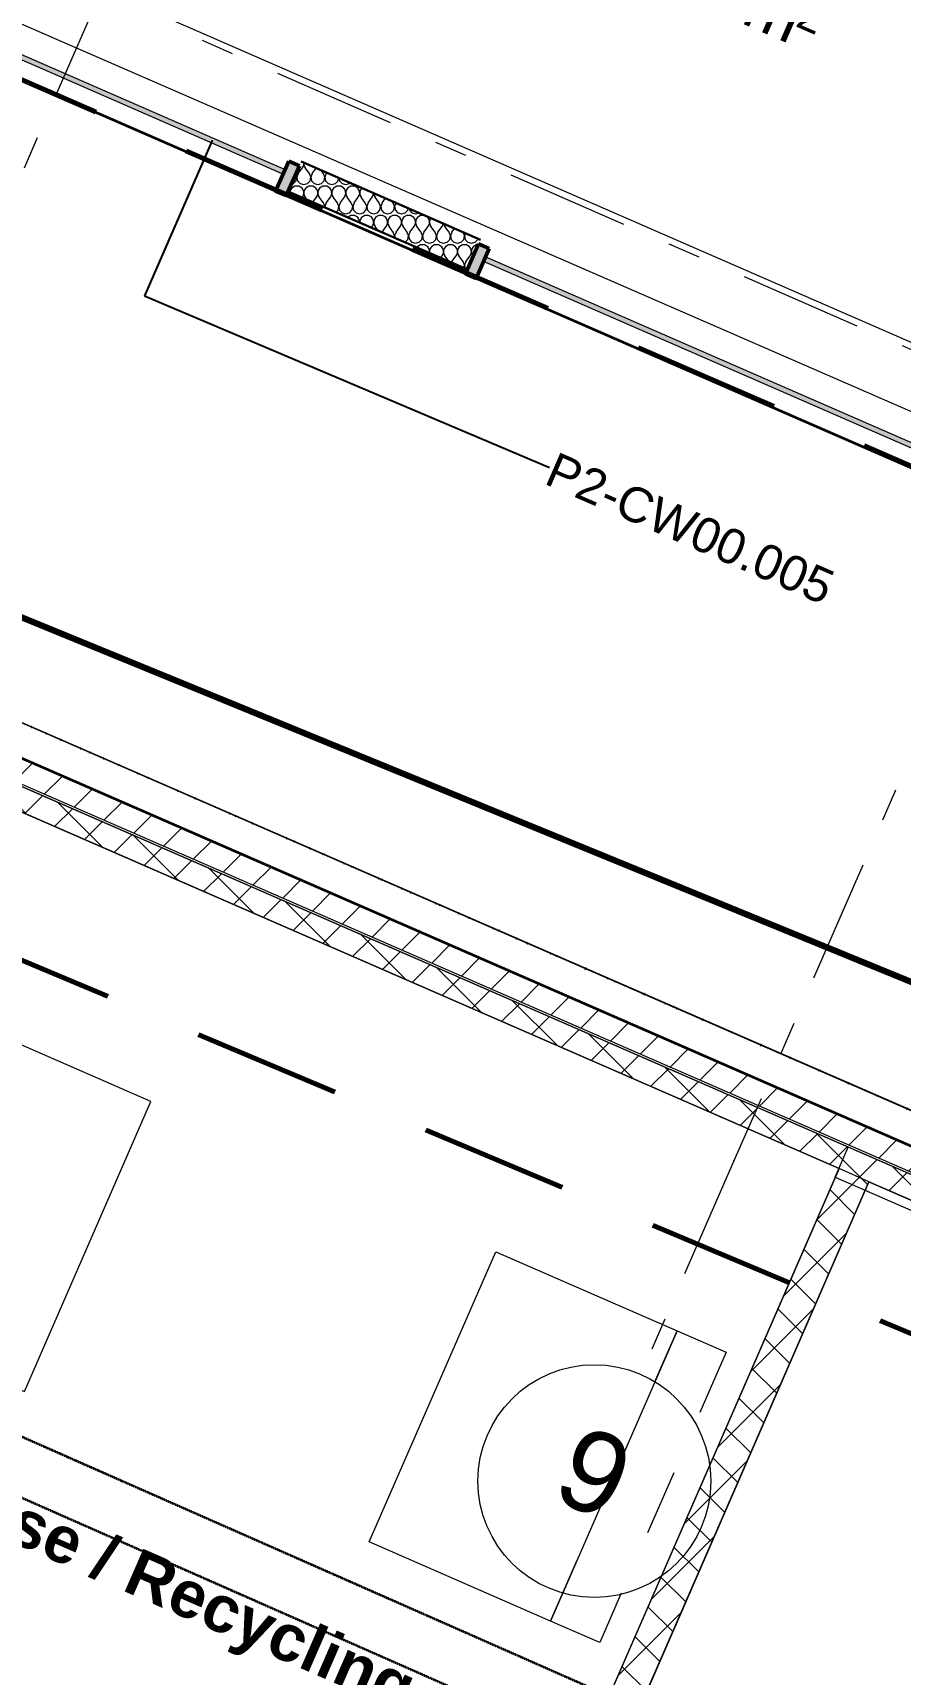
# Model space of a CAD drawing. Header units: millimetres. Extents: x -99530 to 1067232, y -97212 to 137997.
# Drawn here: x 1008684 to 1012410, y -20889 to -13838 of the extents above; entities that cross this region are included whole.
import ezdxf
from ezdxf.enums import TextEntityAlignment as Align

# ---------------------------------------------------------------- set-up
doc = ezdxf.new("R2010")
doc.units = ezdxf.units.MM
doc.header["$MEASUREMENT"] = 0
for name, pattern in [('Dashed', [564.444447, 282.222223, -282.222223]), ('Double Dashed', [1093.611073, 529.166651, -211.666656, 141.111112, -211.666656]), ('HIDDEN2', [0.375, 0.25, -0.125]), ('Long Dashed', [1058.333302, 634.99999, -423.333311])]:
    doc.linetypes.add(name, pattern=pattern)
for name, color, linetype in [('A-05-M_Gross_Int_Siemens', 7, 'Continuous'), ('A-15-MG_Structural_Grid', 7, 'Continuous'), ('A-20-M_Floor_Slab', 7, 'Continuous'), ('A-25-M_Curtain_Wall', 7, 'Continuous'), ('A-25-M_Wall_Ext', 7, 'Continuous'), ('A-25-M_Wall_Int', 7, 'Continuous'), ('New_A-05-M_Gross_Int_Engineering', 7, 'Continuous'), ('New_A-05-M_Gross_Int_Plant', 7, 'Continuous'), ('New_A-20-M_Hard_Landscape', 7, 'Continuous'), ('New_A-35-M_FFE_Fixed', 7, 'Continuous')]:
    doc.layers.add(name, color=color, linetype=linetype)
for name, color, linetype, lineweight, true_color in [('A-05-M_Gross_Int_Siemens_Pen_No__74', 7, 'Continuous', 20, 0x606060), ('A-15-MG_Structural_Grid_Pen_No__163', 7, 'Continuous', 0, 0x750077), ('A-20-M_Hard_Landscape-Phase 1_Pen_No__248', 7, 'Continuous', 158, 0xe8dc01), ('A-25-M_Curtain_Wall_Pen_No__144', 7, 'Continuous', 0, 0xc8c8c8), ('A-25-M_Curtain_Wall_Pen_No__165', 7, 'Continuous', 0, 0x006060), ('A-25-M_Curtain_Wall_Pen_No__27', 7, 'Continuous', 50, 0x2a2a2a), ('A-25-M_Curtain_Wall_Pen_No__43', 7, 'Continuous', 30, 0x444444), ('A-25-M_Curtain_Wall_Pen_No__46', 7, 'Continuous', 35, 0x444444), ('A-25-M_Wall_Ext_Pen_No__107', 7, 'Continuous', 15, 0xa6a6a6), ('A-25-M_Wall_Int_Pen_No__107', 7, 'Continuous', 15, 0xa6a6a6), ('New_A-05-M_Gross_Int_Engineering_Pen_No__74', 7, 'Continuous', 20, 0x606060), ('New_A-05-M_Gross_Int_Plant_Pen_No__74', 7, 'Continuous', 20, 0x606060), ('New_A-20-M_Hard_Landscape_Pen_No__53', 7, 'Continuous', 35, 0x444444), ('New_A-35-M_FFE_Fixed_Pen_No__64', 7, 'Continuous', 20, 0x606060)]:
    doc.layers.add(name, color=color, linetype=linetype, lineweight=lineweight, true_color=true_color)
for name, color, linetype, lineweight in [('A-20-M_Floor_Slab_Pen_No__89', 8, 'Continuous', 20), ('A-20-M_Hard_Landscape-Phase 1_Pen_No__7', 7, 'Continuous', 35), ('A-25-M_Curtain_Wall_Pen_No__1', 7, 'Continuous', 13), ('A-25-M_Curtain_Wall_Pen_No__85', 8, 'Continuous', 20), ('A-25-M_Curtain_Wall_Pen_No__87', 8, 'Continuous', 20), ('A-25-M_Wall_Ext_Pen_No__1', 7, 'Continuous', 13), ('A-25-M_Wall_Ext_Pen_No__87', 8, 'Continuous', 20), ('A-25-M_Wall_Int_Pen_No__1', 7, 'Continuous', 13), ('ArchiCAD Zone Stamps_Pen_No__9', 7, 'Continuous', 13), ('Demolished_G-10-P_Topo_Building_Pen_No__177', 1, 'Continuous', 70), ('Demolished_G-10-P_Topo_Fence_Pen_No__177', 1, 'Continuous', 70), ('New_A-20-M_Hard_Landscape-Phase 2_Pen_No__1', 7, 'Continuous', 13), ('New_A-20-M_Hard_Landscape-Phase 2_Pen_No__155', 5, 'Continuous', 35), ('New_ArchiCAD Zone Stamps_Pen_No__6', 7, 'Continuous', 35), ('New_ArchiCAD Zone Stamps_Pen_No__9', 7, 'Continuous', 13)]:
    doc.layers.add(name, color=color, linetype=linetype, lineweight=lineweight)
doc.styles.add('GENERATED_STYLE_1', font='')
doc.styles.add('GENERATED_STYLE_3', font='')
doc.styles.add('GENERATED_STYLE_4', font='')
doc.styles.get('GENERATED_STYLE_1').set_extended_font_data('Arial', bold=True)
doc.styles.get('GENERATED_STYLE_3').set_extended_font_data('Arial')
doc.styles.get('GENERATED_STYLE_4').set_extended_font_data('Swis721 BT')
doc.linetypes.add('GAS_UNDERGROUND', pattern='A,0,[2,EC-MA-00-GF-DR-A-00361 Phase 2 Hub Ground Floor GA-S2-P191.Shx,S=1.746032,R=0,X=0,Y=0],-320,0', length=320)
doc.dimstyles.new('GENERATED_STYLE__4', dxfattribs={"dimtxt": 0.18, "dimasz": 273.6, "dimexe": 0.18, "dimexo": 0.0625, "dimgap": 0.09, "dimtad": 0, "dimtih": 1, "dimtoh": 1, "dimdec": 4, "dimzin": 0, "dimdsep": 46, "dimcen": 0.09, "dimadec": 0, "dimazin": 0, "dimtfac": 1, "dimtdec": 4, "dimtmove": 0, "dimatfit": 3, "dimldrblk": 'ARROWHEAD_5', "dimfxl": 1, "dimtolj": 1, "dimtzin": 0, "dimarcsym": 0})
pattern_1 = [(45, (976938, 0), (-91.92388, 91.92388), []), (135, (976938, 0), (91.92388, 91.92388), [])]

# ---------------------------------------------------------------- blocks, each defined once
blk = doc.blocks.new('Fuel Store_294_31_3', base_point=(1012386.9, -22139.9))
at = {"layer": 'New_A-05-M_Gross_Int_Engineering_Pen_No__74', "linetype": 'Continuous'}
for p, q in [((1012275.5, -18773.2), (1009857.3, -24318.9)), ((1014933.8, -19932.4), (1012275.5, -18773.2))]:
    blk.add_line(p, q, dxfattribs=at)
at = {"layer": 'New_ArchiCAD Zone Stamps_Pen_No__6'}
for tag, height, style, p in [('ROOM_NAME', 200, 'GENERATED_STYLE_1', (1011928.8, -21558.6)), ('ROOM_NUMBER', 175, 'GENERATED_STYLE_3', (1011775.7, -21904)), ('measuredAreaCode', 175, 'GENERATED_STYLE_3', (1011638.3, -22219.1)), ('DUMMY_649', 175, 'GENERATED_STYLE_3', (1011907.2, -22336.4)), ('DUMMY_650', 175, 'GENERATED_STYLE_3', (1012335.4, -22523.1)), ('DUMMY_651', 116.7, 'GENERATED_STYLE_3', (1012579.8, -22616.3))]:
    blk.add_attdef(tag, text='', height=height, rotation=336.44041, dxfattribs=dict(at, style=style)).set_placement(p, align=Align.TOP_LEFT)
blk = doc.blocks.new('Wall_76_3', base_point=(1015102.1, -19896.6))
at = {"layer": 'A-25-M_Wall_Ext_Pen_No__87', "linetype": 'Continuous', "flags": 128}
for points in [[(1012131.2, -18753.9), (1012187.1, -18625.6)], [(1015102.1, -19896.6), (1012187.1, -18625.6)], [(1012131.2, -18753.9), (1015046.1, -20025)], [(1015046.1, -20025), (1015102.1, -19896.6)]]:
    blk.add_lwpolyline(points, dxfattribs=at)
blk = doc.blocks.new('Wall_77_3', base_point=(1012147.2, -18717.3))
at = {"layer": 'A-25-M_Wall_Ext_Pen_No__87', "linetype": 'Continuous', "flags": 128}
for points in [[(1012147.2, -18717.3), (1009729, -24263)], [(1012275.5, -18773.2), (1012147.2, -18717.3)], [(1009913.2, -24190.6), (1012275.5, -18773.2)]]:
    blk.add_lwpolyline(points, dxfattribs=at)
blk = doc.blocks.new('Refuse _ Recycling_GF036_42_3', base_point=(1009035.4, -20678.5))
at = {"layer": 'New_A-05-M_Gross_Int_Plant_Pen_No__74', "linetype": 'Continuous'}
for p, q in [((1012147.2, -18717.3), (1008480.6, -17118.5)), ((1009729, -24263), (1012147.2, -18717.3))]:
    blk.add_line(p, q, dxfattribs=at)
at = {"layer": 'New_ArchiCAD Zone Stamps_Pen_No__9'}
for tag, height, style, p in [('ROOM_NAME', 200, 'GENERATED_STYLE_1', (1008074.1, -19877.7)), ('ROOM_NUMBER', 175, 'GENERATED_STYLE_3', (1007921, -20223.1)), ('measuredAreaCode', 175, 'GENERATED_STYLE_3', (1007783.6, -20538.2)), ('DUMMY_649', 175, 'GENERATED_STYLE_3', (1008052.5, -20655.5)), ('DUMMY_650', 175, 'GENERATED_STYLE_3', (1008480.7, -20842.2)), ('DUMMY_651', 116.7, 'GENERATED_STYLE_3', (1008725.1, -20935.5))]:
    blk.add_attdef(tag, text='', height=height, rotation=336.44041, dxfattribs=dict(at, style=style)).set_placement(p, align=Align.TOP_LEFT)
blk = doc.blocks.new('Virtual Underbase_INB 0209_64_3', base_point=(1012349.3, -13600))
at = {"layer": 'A-05-M_Gross_Int_Siemens_Pen_No__74', "linetype": 'Continuous'}
blk.add_line((1007853.4, -13459.6), (1012589.3, -15521.5), dxfattribs=at)
at = {"layer": 'ArchiCAD Zone Stamps_Pen_No__9'}
for tag, height, style, p in [('ROOM_NAME', 250, 'GENERATED_STYLE_1', (1011466.6, -12018.7)), ('zoneNameLine2', 250, 'GENERATED_STYLE_1', (1011278.2, -12450.8)), ('ROOM_NUMBER', 200, 'GENERATED_STYLE_3', (1011089.7, -12871.5)), ('measuredAreaCode', 200, 'GENERATED_STYLE_3', (1010932.7, -13231.6)), ('DUMMY_649', 200, 'GENERATED_STYLE_3', (1011240.1, -13365.7)), ('DUMMY_650', 200, 'GENERATED_STYLE_3', (1011729.5, -13579.1)), ('DUMMY_651', 133.3, 'GENERATED_STYLE_3', (1012008.7, -13685.6))]:
    blk.add_attdef(tag, text='', height=height, rotation=336.44041, dxfattribs=dict(at, style=style)).set_placement(p, align=Align.TOP_LEFT)
blk = doc.blocks.new('Mesh_20_3', base_point=(988930.7, -24727.1))
at = {"layer": 'New_A-20-M_Hard_Landscape_Pen_No__53', "linetype": 'Continuous', "flags": 128}
blk.add_lwpolyline([(988930.7, -24727.1), (988131.3, -26560.4), (999398.6, -31473.5), (1000198, -29640.2), (990908.8, -25589.7), (996843.1, -11980.5), (1005863.9, -15914), (1005925.7, -15772.3), (1017857.8, -20975.3), (1018925.2, -18527.4), (995994.2, -8528.3)], close=True, dxfattribs=at)
blk = doc.blocks.new('Slab_5_3', base_point=(977314.7, -362.2))
at = {"layer": 'A-20-M_Floor_Slab_Pen_No__89', "linetype": 'Continuous', "flags": 128}
blk.add_lwpolyline([(977314.7, -362.2), (984728.9, 6537.3), (984643.8, 6629.2), (987876.2, 9637.2), (992165.2, 7766.9), (996287.1, 17219.8), (1030611.3, 2252.7), (1030904.7, 2124.8), (1026692.8, -7534.4), (1026399.5, -7406.5), (1021328.1, -19036.6), (980552.3, -1256.3), (980362.6, -1691.3)], close=True, dxfattribs=at)
blk = doc.blocks.new('*X573', base_point=(976938, 0))
at = {"layer": 'A-25-M_Curtain_Wall_Pen_No__87', "linetype": 'Continuous'}
for p, q in [((1009817.9, -14457.3), (1009813.1, -14444.8)), ((1009824, -14442), (1009818.1, -14457.3)), ((1009824, -14442), (1009842, -14418)), ((1009842, -14418), (1009846, -14410.8)), ((1009846, -14410.8), (1009847.9, -14402.7)), ((1009847.9, -14402.7), (1009847.5, -14395.4)), ((1009848.5, -14395.8), (1009848.1, -14402.7)), ((1009848.1, -14402.7), (1009850, -14410.8)), ((1009850, -14410.8), (1009854, -14418)), ((1009872, -14442), (1009854, -14418)), ((1009877.9, -14457.3), (1009872, -14442)), ((1009884, -14442), (1009878.1, -14457.3)), ((1009884, -14442), (1009901.3, -14418.9)), ((1009932, -14442), (1009921.1, -14427.5)), ((1009937.9, -14457.3), (1009932, -14442)), ((1009944, -14442), (1009938.1, -14457.3)), ((1009944, -14442), (1009946.6, -14438.6)), ((1009784.8, -14512.6), (1009784, -14511.4)), ((1009787.5, -14520.4), (1009784.8, -14512.6)), ((1009787.6, -14522), (1009787.5, -14520.4)), ((1009788.5, -14520.4), (1009788.4, -14522.4)), ((1009791.2, -14512.6), (1009788.5, -14520.4)), ((1009795.9, -14505.8), (1009791.2, -14512.6)), ((1009794.1, -14488.3), (1009803.8, -14485.5)), ((1009802.2, -14500.5), (1009795.9, -14505.8)), ((1009809.8, -14497.1), (1009802.2, -14500.5)), ((1009803.8, -14485.5), (1009814.8, -14473.4)), ((1009818, -14496), (1009809.8, -14497.1)), ((1009814.8, -14473.4), (1009817.9, -14457.3)), ((1009826.2, -14497.1), (1009818, -14496)), ((1009818.1, -14457.3), (1009821.2, -14473.4)), ((1009821.2, -14473.4), (1009832.2, -14485.5)), ((1009833.8, -14500.5), (1009826.2, -14497.1)), ((1009832.2, -14485.5), (1009848, -14490)), ((1009840.1, -14505.8), (1009833.8, -14500.5)), ((1009844.8, -14512.6), (1009840.1, -14505.8)), ((1009847.5, -14520.4), (1009844.8, -14512.6)), ((1009847.9, -14528.7), (1009847.5, -14520.4)), ((1009848, -14490), (1009863.8, -14485.5)), ((1009848.5, -14520.4), (1009848.1, -14528.7)), ((1009851.2, -14512.6), (1009848.5, -14520.4)), ((1009855.9, -14505.8), (1009851.2, -14512.6)), ((1009862.2, -14500.5), (1009855.9, -14505.8)), ((1009869.8, -14497.1), (1009862.2, -14500.5)), ((1009863.8, -14485.5), (1009874.8, -14473.4)), ((1009878, -14496), (1009869.8, -14497.1)), ((1009874.8, -14473.4), (1009877.9, -14457.3)), ((1009886.2, -14497.1), (1009878, -14496)), ((1009878.1, -14457.3), (1009881.2, -14473.4)), ((1009881.2, -14473.4), (1009892.2, -14485.5)), ((1009893.8, -14500.5), (1009886.2, -14497.1)), ((1009892.2, -14485.5), (1009908, -14490)), ((1009900.1, -14505.8), (1009893.8, -14500.5)), ((1009904.8, -14512.6), (1009900.1, -14505.8)), ((1009907.5, -14520.4), (1009904.8, -14512.6)), ((1009907.9, -14528.7), (1009907.5, -14520.4)), ((1009908, -14490), (1009923.8, -14485.5)), ((1009908.5, -14520.4), (1009908.1, -14528.7)), ((1009911.2, -14512.6), (1009908.5, -14520.4)), ((1009915.9, -14505.8), (1009911.2, -14512.6)), ((1009922.2, -14500.5), (1009915.9, -14505.8)), ((1009929.8, -14497.1), (1009922.2, -14500.5)), ((1009923.8, -14485.5), (1009934.8, -14473.4)), ((1009938, -14496), (1009929.8, -14497.1)), ((1009934.8, -14473.4), (1009937.9, -14457.3)), ((1009946.2, -14497.1), (1009938, -14496)), ((1009938.1, -14457.3), (1009941.2, -14473.4)), ((1009941.2, -14473.4), (1009952.2, -14485.5)), ((1009953.8, -14500.5), (1009946.2, -14497.1)), ((1009952.2, -14485.5), (1009968, -14490)), ((1009960.1, -14505.8), (1009953.8, -14500.5)), ((1009964.8, -14512.6), (1009960.1, -14505.8)), ((1009967.5, -14520.4), (1009964.8, -14512.6)), ((1009967.9, -14528.7), (1009967.5, -14520.4)), ((1009968, -14490), (1009983.8, -14485.5)), ((1009968.5, -14520.4), (1009968.1, -14528.7)), ((1009971.2, -14512.6), (1009968.5, -14520.4)), ((1009975.9, -14505.8), (1009971.2, -14512.6)), ((1009982.2, -14500.5), (1009975.9, -14505.8)), ((1009989.8, -14497.1), (1009982.2, -14500.5)), ((1009983.8, -14485.5), (1009994.8, -14473.4)), ((1009998, -14496), (1009989.8, -14497.1)), ((1009994.8, -14473.4), (1009997.2, -14460.7)), ((1010006.2, -14497.1), (1009998, -14496)), ((1009998.9, -14461.4), (1010001.2, -14473.4)), ((1010001.2, -14473.4), (1010012.2, -14485.5)), ((1010013.8, -14500.5), (1010006.2, -14497.1)), ((1010012.2, -14485.5), (1010028, -14490)), ((1010020.1, -14505.8), (1010013.8, -14500.5)), ((1010024.8, -14512.6), (1010020.1, -14505.8)), ((1010027.5, -14520.4), (1010024.8, -14512.6)), ((1010027.9, -14528.7), (1010027.5, -14520.4)), ((1010028, -14490), (1010043.8, -14485.5)), ((1010028.5, -14520.4), (1010028.1, -14528.7)), ((1010031.2, -14512.6), (1010028.5, -14520.4)), ((1010035.9, -14505.8), (1010031.2, -14512.6)), ((1010042.2, -14500.5), (1010035.9, -14505.8)), ((1010049.8, -14497.1), (1010042.2, -14500.5)), ((1010043.8, -14485.5), (1010046.7, -14482.3)), ((1010058, -14496), (1010049.8, -14497.1)), ((1010066.2, -14497.1), (1010058, -14496)), ((1010073.8, -14500.5), (1010066.2, -14497.1)), ((1010080.1, -14505.8), (1010073.8, -14500.5)), ((1010084.8, -14512.6), (1010080.1, -14505.8)), ((1010087.5, -14520.4), (1010084.8, -14512.6)), ((1010087.9, -14528.7), (1010087.5, -14520.4)), ((1010088.5, -14520.4), (1010088.1, -14528.7)), ((1010091.2, -14512.6), (1010088.5, -14520.4)), ((1010095.9, -14505.8), (1010091.2, -14512.6)), ((1010097.5, -14504.4), (1010095.9, -14505.8)), ((1009841, -14545.3), (1009842, -14544)), ((1009842, -14544), (1009846, -14536.8)), ((1009846, -14536.8), (1009847.9, -14528.7)), ((1009848.1, -14528.7), (1009850, -14536.8)), ((1009850, -14536.8), (1009854, -14544)), ((1009861.8, -14554.3), (1009854, -14544)), ((1009886.2, -14565), (1009902, -14544)), ((1009902, -14544), (1009906, -14536.8)), ((1009906, -14536.8), (1009907.9, -14528.7)), ((1009908.1, -14528.7), (1009910, -14536.8)), ((1009910, -14536.8), (1009914, -14544)), ((1009932, -14568), (1009914, -14544)), ((1009937.9, -14583.3), (1009932, -14568)), ((1009937.1, -14587.2), (1009937.9, -14583.3)), ((1009944, -14568), (1009938.1, -14583.3)), ((1009938.1, -14583.3), (1009939, -14588)), ((1009944, -14568), (1009962, -14544)), ((1009962, -14544), (1009966, -14536.8)), ((1009966, -14536.8), (1009967.9, -14528.7)), ((1009968.1, -14528.7), (1009970, -14536.8)), ((1009970, -14536.8), (1009974, -14544)), ((1009992, -14568), (1009974, -14544)), ((1009997.9, -14583.3), (1009992, -14568)), ((1009994.8, -14599.4), (1009997.9, -14583.3)), ((1010004, -14568), (1009998.1, -14583.3)), ((1009998.1, -14583.3), (1010001.2, -14599.4)), ((1010004, -14568), (1010022, -14544)), ((1010022, -14544), (1010026, -14536.8)), ((1010026, -14536.8), (1010027.9, -14528.7)), ((1010028.1, -14528.7), (1010030, -14536.8)), ((1010030, -14536.8), (1010034, -14544)), ((1010052, -14568), (1010034, -14544)), ((1010057.9, -14583.3), (1010052, -14568)), ((1010054.8, -14599.4), (1010057.9, -14583.3)), ((1010064, -14568), (1010058.1, -14583.3)), ((1010058.1, -14583.3), (1010061.2, -14599.4)), ((1010064, -14568), (1010082, -14544)), ((1010082, -14544), (1010086, -14536.8)), ((1010086, -14536.8), (1010087.9, -14528.7)), ((1010088.1, -14528.7), (1010090, -14536.8)), ((1010090, -14536.8), (1010094, -14544)), ((1010112, -14568), (1010094, -14544)), ((1010117.9, -14583.3), (1010112, -14568)), ((1010114.8, -14599.4), (1010117.9, -14583.3)), ((1010124, -14568), (1010118.1, -14583.3)), ((1010118.1, -14583.3), (1010121.2, -14599.4)), ((1010124, -14568), (1010142, -14544)), ((1010142, -14544), (1010146, -14536.8)), ((1010146, -14536.8), (1010147.9, -14528.7)), ((1010147.9, -14528.7), (1010147.8, -14526.3)), ((1010148.2, -14526.5), (1010148.1, -14528.7)), ((1010148.1, -14528.7), (1010150, -14536.8)), ((1010150, -14536.8), (1010154, -14544)), ((1010172, -14568), (1010154, -14544)), ((1010177.9, -14583.3), (1010172, -14568)), ((1010174.8, -14599.4), (1010177.9, -14583.3)), ((1010184, -14568), (1010178.1, -14583.3)), ((1010178.1, -14583.3), (1010181.2, -14599.4)), ((1010184, -14568), (1010198.6, -14548.5)), ((1010232, -14568), (1010226.5, -14560.7)), ((1010237.9, -14583.3), (1010232, -14568)), ((1010234.8, -14599.4), (1010237.9, -14583.3)), ((1010243.9, -14568.3), (1010238.1, -14583.3)), ((1010238.1, -14583.3), (1010241.2, -14599.4)), ((1010294.8, -14599.4), (1010296.4, -14591.1)), ((1010299.9, -14592.7), (1010301.2, -14599.4)), ((1009986.4, -14608.7), (1009994.8, -14599.4)), ((1010001.2, -14599.4), (1010012.2, -14611.5)), ((1010012.2, -14611.5), (1010028, -14616)), ((1010028, -14616), (1010043.8, -14611.5)), ((1010042.2, -14626.5), (1010037, -14630.8)), ((1010049.8, -14623.1), (1010042.2, -14626.5)), ((1010043.8, -14611.5), (1010054.8, -14599.4)), ((1010058, -14622), (1010049.8, -14623.1)), ((1010066.2, -14623.1), (1010058, -14622)), ((1010061.2, -14599.4), (1010072.2, -14611.5)), ((1010073.8, -14626.5), (1010066.2, -14623.1)), ((1010072.2, -14611.5), (1010088, -14616)), ((1010080.1, -14631.8), (1010073.8, -14626.5)), ((1010084.8, -14638.6), (1010080.1, -14631.8)), ((1010087.5, -14646.4), (1010084.8, -14638.6)), ((1010087.8, -14652.9), (1010087.5, -14646.4)), ((1010088, -14616), (1010103.8, -14611.5)), ((1010088.5, -14646.4), (1010088.2, -14653.1)), ((1010091.2, -14638.6), (1010088.5, -14646.4)), ((1010095.9, -14631.8), (1010091.2, -14638.6)), ((1010102.2, -14626.5), (1010095.9, -14631.8)), ((1010109.8, -14623.1), (1010102.2, -14626.5)), ((1010103.8, -14611.5), (1010114.8, -14599.4)), ((1010118, -14622), (1010109.8, -14623.1)), ((1010126.2, -14623.1), (1010118, -14622)), ((1010121.2, -14599.4), (1010132.2, -14611.5)), ((1010133.8, -14626.5), (1010126.2, -14623.1)), ((1010132.2, -14611.5), (1010148, -14616)), ((1010140.1, -14631.8), (1010133.8, -14626.5)), ((1010144.8, -14638.6), (1010140.1, -14631.8)), ((1010142, -14670), (1010146, -14662.8)), ((1010147.5, -14646.4), (1010144.8, -14638.6)), ((1010146, -14662.8), (1010147.9, -14654.7)), ((1010147.9, -14654.7), (1010147.5, -14646.4)), ((1010148, -14616), (1010163.8, -14611.5)), ((1010148.5, -14646.4), (1010148.1, -14654.7)), ((1010148.1, -14654.7), (1010150, -14662.8)), ((1010151.2, -14638.6), (1010148.5, -14646.4)), ((1010150, -14662.8), (1010154, -14670)), ((1010155.9, -14631.8), (1010151.2, -14638.6)), ((1010162.2, -14626.5), (1010155.9, -14631.8)), ((1010169.8, -14623.1), (1010162.2, -14626.5)), ((1010163.8, -14611.5), (1010174.8, -14599.4)), ((1010178, -14622), (1010169.8, -14623.1)), ((1010186.2, -14623.1), (1010178, -14622)), ((1010181.2, -14599.4), (1010192.2, -14611.5)), ((1010193.8, -14626.5), (1010186.2, -14623.1)), ((1010192.2, -14611.5), (1010208, -14616)), ((1010200.1, -14631.8), (1010193.8, -14626.5)), ((1010204.8, -14638.6), (1010200.1, -14631.8)), ((1010202, -14670), (1010206, -14662.8)), ((1010207.5, -14646.4), (1010204.8, -14638.6)), ((1010206, -14662.8), (1010207.9, -14654.7)), ((1010207.9, -14654.7), (1010207.5, -14646.4)), ((1010208, -14616), (1010223.8, -14611.5)), ((1010208.5, -14646.4), (1010208.1, -14654.7)), ((1010208.1, -14654.7), (1010210, -14662.8)), ((1010211.2, -14638.6), (1010208.5, -14646.4)), ((1010210, -14662.8), (1010214, -14670)), ((1010215.9, -14631.8), (1010211.2, -14638.6)), ((1010222.2, -14626.5), (1010215.9, -14631.8)), ((1010229.8, -14623.1), (1010222.2, -14626.5)), ((1010223.8, -14611.5), (1010234.8, -14599.4)), ((1010238, -14622), (1010229.8, -14623.1)), ((1010246.2, -14623.1), (1010238, -14622)), ((1010241.2, -14599.4), (1010252.2, -14611.5)), ((1010253.8, -14626.5), (1010246.2, -14623.1)), ((1010252.2, -14611.5), (1010268, -14616)), ((1010260.1, -14631.8), (1010253.8, -14626.5)), ((1010264.8, -14638.6), (1010260.1, -14631.8)), ((1010262, -14670), (1010266, -14662.8)), ((1010267.5, -14646.4), (1010264.8, -14638.6)), ((1010266, -14662.8), (1010267.9, -14654.7)), ((1010267.9, -14654.7), (1010267.5, -14646.4)), ((1010268, -14616), (1010283.8, -14611.5)), ((1010268.5, -14646.4), (1010268.1, -14654.7)), ((1010268.1, -14654.7), (1010270, -14662.8)), ((1010271.2, -14638.6), (1010268.5, -14646.4)), ((1010270, -14662.8), (1010274, -14670)), ((1010275.9, -14631.8), (1010271.2, -14638.6)), ((1010282.2, -14626.5), (1010275.9, -14631.8)), ((1010289.8, -14623.1), (1010282.2, -14626.5)), ((1010283.8, -14611.5), (1010294.8, -14599.4)), ((1010298, -14622), (1010289.8, -14623.1)), ((1010306.2, -14623.1), (1010298, -14622)), ((1010301.2, -14599.4), (1010312.2, -14611.5)), ((1010313.8, -14626.5), (1010306.2, -14623.1)), ((1010312.2, -14611.5), (1010328, -14616)), ((1010320.1, -14631.8), (1010313.8, -14626.5)), ((1010324.8, -14638.6), (1010320.1, -14631.8)), ((1010322, -14670), (1010326, -14662.8)), ((1010327.5, -14646.4), (1010324.8, -14638.6)), ((1010326, -14662.8), (1010327.9, -14654.7)), ((1010327.9, -14654.7), (1010327.5, -14646.4)), ((1010328, -14616), (1010343.4, -14611.6)), ((1010328.5, -14646.4), (1010328.1, -14654.7)), ((1010328.1, -14654.7), (1010330, -14662.8)), ((1010331.2, -14638.6), (1010328.5, -14646.4)), ((1010330, -14662.8), (1010334, -14670)), ((1010335.9, -14631.8), (1010331.2, -14638.6)), ((1010342.2, -14626.5), (1010335.9, -14631.8)), ((1010349.8, -14623.1), (1010342.2, -14626.5)), ((1010358, -14622), (1010349.8, -14623.1)), ((1010366.2, -14623.1), (1010358, -14622)), ((1010373.8, -14626.5), (1010366.2, -14623.1)), ((1010380.1, -14631.8), (1010373.8, -14626.5)), ((1010384.8, -14638.6), (1010380.1, -14631.8)), ((1010382, -14670), (1010386, -14662.8)), ((1010387.5, -14646.4), (1010384.8, -14638.6)), ((1010386, -14662.8), (1010387.9, -14654.7)), ((1010387.9, -14654.7), (1010387.5, -14646.4)), ((1010388.5, -14646.4), (1010388.1, -14654.7)), ((1010388.1, -14654.7), (1010390, -14662.8)), ((1010391.2, -14638.6), (1010388.5, -14646.4)), ((1010390, -14662.8), (1010394, -14670)), ((1010394.4, -14633.9), (1010391.2, -14638.6)), ((1010442, -14670), (1010446, -14662.8)), ((1010446, -14662.8), (1010447.4, -14657)), ((1010448.8, -14657.6), (1010450, -14662.8)), ((1010450, -14662.8), (1010454, -14670)), ((1010138.3, -14674.9), (1010142, -14670)), ((1010167.1, -14687.5), (1010154, -14670)), ((1010184, -14694), (1010183.7, -14694.7)), ((1010184, -14694), (1010202, -14670)), ((1010232, -14694), (1010214, -14670)), ((1010237.9, -14709.3), (1010232, -14694)), ((1010236.3, -14717.7), (1010237.9, -14709.3)), ((1010244, -14694), (1010238.1, -14709.3)), ((1010238.1, -14709.3), (1010240, -14719.3)), ((1010244, -14694), (1010262, -14670)), ((1010292, -14694), (1010274, -14670)), ((1010283.8, -14737.5), (1010294.8, -14725.4)), ((1010297.9, -14709.3), (1010292, -14694)), ((1010294.8, -14725.4), (1010297.9, -14709.3)), ((1010304, -14694), (1010298.1, -14709.3)), ((1010298.1, -14709.3), (1010301.2, -14725.4)), ((1010301.2, -14725.4), (1010312.2, -14737.5)), ((1010304, -14694), (1010322, -14670)), ((1010352, -14694), (1010334, -14670)), ((1010343.8, -14737.5), (1010354.8, -14725.4)), ((1010357.9, -14709.3), (1010352, -14694)), ((1010354.8, -14725.4), (1010357.9, -14709.3)), ((1010364, -14694), (1010358.1, -14709.3)), ((1010358.1, -14709.3), (1010361.2, -14725.4)), ((1010361.2, -14725.4), (1010372.2, -14737.5)), ((1010364, -14694), (1010382, -14670)), ((1010412, -14694), (1010394, -14670)), ((1010403.8, -14737.5), (1010414.8, -14725.4)), ((1010417.9, -14709.3), (1010412, -14694)), ((1010414.8, -14725.4), (1010417.9, -14709.3)), ((1010424, -14694), (1010418.1, -14709.3)), ((1010418.1, -14709.3), (1010421.2, -14725.4)), ((1010421.2, -14725.4), (1010432.2, -14737.5)), ((1010424, -14694), (1010442, -14670)), ((1010472, -14694), (1010454, -14670)), ((1010463.8, -14737.5), (1010474.8, -14725.4)), ((1010477.9, -14709.3), (1010472, -14694)), ((1010474.8, -14725.4), (1010477.9, -14709.3)), ((1010484, -14694), (1010478.1, -14709.3)), ((1010478.1, -14709.3), (1010481.2, -14725.4)), ((1010481.2, -14725.4), (1010492.2, -14737.5)), ((1010484, -14694), (1010495.9, -14678.1)), ((1010523.8, -14737.5), (1010534.8, -14725.4)), ((1010532, -14694), (1010531.9, -14693.8)), ((1010537.9, -14709.3), (1010532, -14694)), ((1010534.8, -14725.4), (1010537.9, -14709.3)), ((1010542.3, -14698.4), (1010538.1, -14709.3)), ((1010538.1, -14709.3), (1010541.2, -14725.4)), ((1010541.2, -14725.4), (1010552.2, -14737.5)), ((1010583.8, -14737.5), (1010594.8, -14725.4)), ((1010594.8, -14725.4), (1010595.6, -14721.6)), ((1010600.9, -14723.9), (1010601.2, -14725.4)), ((1010601.2, -14725.4), (1010605.2, -14729.8)), ((1010282.6, -14737.9), (1010283.8, -14737.5)), ((1010312.2, -14737.5), (1010328, -14742)), ((1010328, -14742), (1010343.8, -14737.5)), ((1010335.9, -14757.8), (1010334.1, -14760.3)), ((1010342.2, -14752.5), (1010335.9, -14757.8)), ((1010349.8, -14749.1), (1010342.2, -14752.5)), ((1010358, -14748), (1010349.8, -14749.1)), ((1010366.2, -14749.1), (1010358, -14748)), ((1010373.8, -14752.5), (1010366.2, -14749.1)), ((1010372.2, -14737.5), (1010388, -14742)), ((1010380.1, -14757.8), (1010373.8, -14752.5)), ((1010384.8, -14764.6), (1010380.1, -14757.8)), ((1010387.5, -14772.4), (1010384.8, -14764.6)), ((1010387.2, -14783.5), (1010387.9, -14780.7)), ((1010387.9, -14780.7), (1010387.5, -14772.4)), ((1010388, -14742), (1010403.8, -14737.5)), ((1010388.5, -14772.4), (1010388.1, -14780.7)), ((1010388.1, -14780.7), (1010388.9, -14784.2)), ((1010391.2, -14764.6), (1010388.5, -14772.4)), ((1010395.9, -14757.8), (1010391.2, -14764.6)), ((1010402.2, -14752.5), (1010395.9, -14757.8)), ((1010409.8, -14749.1), (1010402.2, -14752.5)), ((1010418, -14748), (1010409.8, -14749.1)), ((1010426.2, -14749.1), (1010418, -14748)), ((1010433.8, -14752.5), (1010426.2, -14749.1)), ((1010432.2, -14737.5), (1010448, -14742)), ((1010440.1, -14757.8), (1010433.8, -14752.5)), ((1010435.6, -14804.6), (1010442, -14796)), ((1010444.8, -14764.6), (1010440.1, -14757.8)), ((1010442, -14796), (1010446, -14788.8)), ((1010447.5, -14772.4), (1010444.8, -14764.6)), ((1010446, -14788.8), (1010447.9, -14780.7)), ((1010447.9, -14780.7), (1010447.5, -14772.4)), ((1010448, -14742), (1010463.8, -14737.5)), ((1010448.5, -14772.4), (1010448.1, -14780.7)), ((1010448.1, -14780.7), (1010450, -14788.8)), ((1010451.2, -14764.6), (1010448.5, -14772.4)), ((1010450, -14788.8), (1010454, -14796)), ((1010455.9, -14757.8), (1010451.2, -14764.6)), ((1010472, -14820), (1010454, -14796)), ((1010462.2, -14752.5), (1010455.9, -14757.8)), ((1010469.8, -14749.1), (1010462.2, -14752.5)), ((1010478, -14748), (1010469.8, -14749.1)), ((1010486.2, -14749.1), (1010478, -14748)), ((1010484, -14820), (1010502, -14796)), ((1010493.8, -14752.5), (1010486.2, -14749.1)), ((1010492.2, -14737.5), (1010508, -14742)), ((1010500.1, -14757.8), (1010493.8, -14752.5)), ((1010504.8, -14764.6), (1010500.1, -14757.8)), ((1010502, -14796), (1010506, -14788.8)), ((1010507.5, -14772.4), (1010504.8, -14764.6)), ((1010506, -14788.8), (1010507.9, -14780.7)), ((1010507.9, -14780.7), (1010507.5, -14772.4)), ((1010508, -14742), (1010523.8, -14737.5)), ((1010508.5, -14772.4), (1010508.1, -14780.7)), ((1010508.1, -14780.7), (1010510, -14788.8)), ((1010511.2, -14764.6), (1010508.5, -14772.4)), ((1010510, -14788.8), (1010514, -14796)), ((1010515.9, -14757.8), (1010511.2, -14764.6)), ((1010532, -14820), (1010514, -14796)), ((1010522.2, -14752.5), (1010515.9, -14757.8)), ((1010529.8, -14749.1), (1010522.2, -14752.5)), ((1010538, -14748), (1010529.8, -14749.1)), ((1010546.2, -14749.1), (1010538, -14748)), ((1010544, -14820), (1010562, -14796)), ((1010553.8, -14752.5), (1010546.2, -14749.1)), ((1010552.2, -14737.5), (1010568, -14742)), ((1010560.1, -14757.8), (1010553.8, -14752.5)), ((1010564.8, -14764.6), (1010560.1, -14757.8)), ((1010562, -14796), (1010566, -14788.8)), ((1010567.5, -14772.4), (1010564.8, -14764.6)), ((1010566, -14788.8), (1010567.9, -14780.7)), ((1010567.9, -14780.7), (1010567.5, -14772.4)), ((1010568, -14742), (1010583.8, -14737.5)), ((1010568.5, -14772.4), (1010568.1, -14780.7)), ((1010568.1, -14780.7), (1010570, -14788.8)), ((1010571.2, -14764.6), (1010568.5, -14772.4)), ((1010570, -14788.8), (1010574, -14796)), ((1010575.9, -14757.8), (1010571.2, -14764.6)), ((1010575.5, -14798), (1010574, -14796)), ((1010582.2, -14752.5), (1010575.9, -14757.8)), ((1010589.8, -14749.1), (1010582.2, -14752.5)), ((1010597.2, -14748.1), (1010589.8, -14749.1)), ((1010472.2, -14820.5), (1010472, -14820)), ((1010484, -14820), (1010482.1, -14824.9)), ((1010537.9, -14835.3), (1010532, -14820)), ((1010535.5, -14848.1), (1010537.9, -14835.3)), ((1010544, -14820), (1010538.1, -14835.3)), ((1010538.1, -14835.3), (1010541, -14850.5))]:
    blk.add_line(p, q, dxfattribs=at)
blk = doc.blocks.new('Curtain Wall_13_3', base_point=(976938, 0))
at = {"layer": 'A-25-M_Curtain_Wall_Pen_No__144', "linetype": 'Continuous'}
for points in [[(1009726.9, -14517.4), (1009772.7, -14537.3), (1009828.7, -14409), (1009782.9, -14389)], [(1010542.7, -14873.1), (1010588.5, -14893.1), (1010644.5, -14764.8), (1010598.7, -14744.8)]]:
    blk.add_hatch(color=256, dxfattribs=at).paths.add_polyline_path(points)
at = {"layer": 'A-25-M_Curtain_Wall_Pen_No__165', "linetype": 'Continuous', "lineweight": 0, "true_color": 0x001818}
for points in [[(1007866, -13618.6), (1009763.5, -14446), (1009771.5, -14427.7), (1007874, -13600.3)], [(1010615.9, -14817.8), (1012513.4, -15645.1), (1012521.4, -15626.8), (1010623.9, -14799.4)]]:
    blk.add_hatch(color=168, dxfattribs=at).paths.add_polyline_path(points)
at = {"layer": 'A-25-M_Curtain_Wall_Pen_No__1', "linetype": 'Continuous'}
for p, q in [((1009771.5, -14427.7), (1007874, -13600.3)), ((1007866, -13618.6), (1009763.5, -14446)), ((1009763.5, -14446), (1009771.5, -14427.7)), ((1010623.9, -14799.4), (1010615.9, -14817.8)), ((1012521.4, -15626.8), (1010623.9, -14799.4)), ((1010615.9, -14817.8), (1012513.4, -15645.1))]:
    blk.add_line(p, q, dxfattribs=at)
at = {"layer": 'A-25-M_Curtain_Wall_Pen_No__27', "linetype": 'Continuous'}
for p, q in [((1009782.9, -14389), (1009726.9, -14517.4)), ((1009772.7, -14537.3), (1009828.7, -14409)), ((1009828.7, -14409), (1009782.9, -14389)), ((1009726.9, -14517.4), (1009772.7, -14537.3)), ((1010598.7, -14744.8), (1010542.7, -14873.1)), ((1010588.5, -14893.1), (1010644.5, -14764.8)), ((1010644.5, -14764.8), (1010598.7, -14744.8)), ((1010542.7, -14873.1), (1010588.5, -14893.1))]:
    blk.add_line(p, q, dxfattribs=at)
at = {"layer": 'A-25-M_Curtain_Wall_Pen_No__43', "linetype": 'Continuous'}
for p, q in [((1010606.7, -14726.4), (1009836.7, -14390.7)), ((1009780.7, -14519), (1010550.7, -14854.8))]:
    blk.add_line(p, q, dxfattribs=at)
at = {"layer": 'A-25-M_Curtain_Wall', "linetype": 'Continuous', "lineweight": 0}
blk.add_blockref('*X573', (976938, 0), dxfattribs=at)
blk = doc.blocks.new('Wall_289_3', base_point=(1018084.9, -21074.6))
at = {"layer": 'A-25-M_Wall_Ext_Pen_No__107', "linetype": 'Continuous'}
h = blk.add_hatch(dxfattribs=at)
h.set_pattern_fill('Common_Brick_0003', color=256, style=0, pattern_type=2)
h.set_pattern_definition([(45, (976938, 0), (-91.92388, 91.92388), [])])
h.paths.add_polyline_path([(1015713.1, -20040.3), (1005925.6, -15772.5), (1005978.6, -15907.4), (1015672.1, -20134.3), (1015677.1, -20122.8)])
at = {"layer": 'A-25-M_Wall_Ext_Pen_No__1', "linetype": 'Continuous', "flags": 128}
for points in [[(1015713.1, -20040.3), (1005925.6, -15772.5)], [(1005978.6, -15907.4), (1015672.1, -20134.3)]]:
    blk.add_lwpolyline(points, dxfattribs=at)
blk = doc.blocks.new('Wall_291_3', base_point=(1009729, -24263))
at = {"layer": 'A-25-M_Wall_Int_Pen_No__107', "linetype": 'Continuous'}
h = blk.add_hatch(dxfattribs=at)
h.set_pattern_fill('Concrete_Block_0003', color=256, style=0, pattern_type=2)
h.set_pattern_definition(pattern_1)
h.paths.add_polyline_path([(1009857.3, -24318.9), (1012275.5, -18773.2), (1012147.2, -18717.3), (1009729, -24263)])
at = {"layer": 'A-25-M_Wall_Int_Pen_No__1', "linetype": 'Continuous', "flags": 128}
for points in [[(1012147.2, -18717.3), (1009729, -24263)], [(1009857.3, -24318.9), (1012275.5, -18773.2)]]:
    blk.add_lwpolyline(points, dxfattribs=at)
blk = doc.blocks.new('Wall_293_3', base_point=(1017805.1, -21184.4))
at = {"layer": 'A-25-M_Wall_Ext_Pen_No__107', "linetype": 'Continuous'}
h = blk.add_hatch(dxfattribs=at)
h.set_pattern_fill('Concrete_Block_0003', color=256, style=0, pattern_type=2)
h.set_pattern_definition(pattern_1)
h.paths.add_polyline_path([(1005983.7, -15920.6), (1006035.4, -16052.2), (1015628.1, -20235.1), (1015668.1, -20143.5)])
at = {"layer": 'A-25-M_Wall_Ext_Pen_No__1', "linetype": 'Continuous', "flags": 128}
for points in [[(1015668.1, -20143.5), (1005983.7, -15920.6)], [(1008480.6, -17118.5), (1012147.2, -18717.3)], [(1012275.5, -18773.2), (1014933.8, -19932.4)]]:
    blk.add_lwpolyline(points, dxfattribs=at)
blk = doc.blocks.new('Standard grid marker')
at = {"layer": 'A-15-MG_Structural_Grid_Pen_No__163', "linetype": 'Double Dashed'}
for p, q in [((1000, 0), (29726, 0)), ((29726, 0), (30726, 0))]:
    blk.add_line(p, q, dxfattribs=at)
at = {"layer": 'A-15-MG_Structural_Grid_Pen_No__163', "linetype": 'Continuous'}
blk.add_circle((31226, 0), 500, dxfattribs=at)
at = {"layer": 'A-15-MG_Structural_Grid_Pen_No__163', "linetype": 'Double Dashed'}
blk.add_point((29726, 0), dxfattribs=at)
blk.add_point((29726, 0), dxfattribs=at)
at = {"layer": 'A-15-MG_Structural_Grid_Pen_No__163', "style": 'GENERATED_STYLE_4'}
for tag, p in [('AC_MarkerText_1_0', (-500, 41.2)), ('AC_MarkerText_1_1', (31226, 41.2))]:
    blk.add_attdef(tag, text='', height=350, rotation=90, dxfattribs=at).set_placement(p, align=Align.MIDDLE_CENTER)
blk = doc.blocks.new('Standard grid marker_3')
at = {"layer": 'A-15-MG_Structural_Grid_Pen_No__163', "linetype": 'Double Dashed'}
blk.add_line((1000, 0), (74254.8, 0), dxfattribs=at)
at = {"layer": 'A-15-MG_Structural_Grid_Pen_No__163', "style": 'GENERATED_STYLE_4'}
for tag, p in [('AC_MarkerText_1_0', (-500, 43.4)), ('AC_MarkerText_1_1', (75754.8, 43.4))]:
    blk.add_attdef(tag, text='', height=350, rotation=360, dxfattribs=at).set_placement(p, align=Align.MIDDLE_CENTER)
blk = doc.blocks.new('Trash Container 19[28]_3', base_point=(1008529.9, -18882))
at = {"layer": 'New_A-35-M_FFE_Fixed_Pen_No__64', "linetype": 'Dashed'}
for p, q in [((1008201.3, -17996.9), (1007657.7, -19243.5)), ((1008412.1, -18088.8), (1008201.3, -17996.9)), ((1007868.5, -19335.4), (1008412.1, -18088.8)), ((1007657.7, -19243.5), (1007868.5, -19335.4))]:
    blk.add_line(p, q, dxfattribs=at)
at = {"layer": 'New_A-35-M_FFE_Fixed_Pen_No__64', "linetype": 'Continuous'}
for p, q in [((1008412.1, -18088.8), (1007868.5, -19335.4)), ((1009191.3, -18428.5), (1008412.1, -18088.8)), ((1008647.7, -19675.2), (1009191.3, -18428.5)), ((1007868.5, -19335.4), (1008647.7, -19675.2))]:
    blk.add_line(p, q, dxfattribs=at)
blk = doc.blocks.new('Trash Container 19[29]_3', base_point=(1010790.3, -19867.6))
at = {"layer": 'New_A-35-M_FFE_Fixed_Pen_No__64', "linetype": 'Continuous'}
for p, q in [((1010128.9, -20321.1), (1010672.5, -19074.4)), ((1010672.5, -19074.4), (1011451.6, -19414.2)), ((1011451.6, -19414.2), (1010908, -20660.8)), ((1010908, -20660.8), (1010128.9, -20321.1))]:
    blk.add_line(p, q, dxfattribs=at)
at = {"layer": 'New_A-35-M_FFE_Fixed_Pen_No__64', "linetype": 'Dashed'}
for p, q in [((1010908, -20660.8), (1011451.6, -19414.2)), ((1011451.6, -19414.2), (1011662.5, -19506.1)), ((1011662.5, -19506.1), (1011118.9, -20752.7)), ((1011118.9, -20752.7), (1010908, -20660.8))]:
    blk.add_line(p, q, dxfattribs=at)
blk = doc.blocks.new('ARROWHEAD_5')
at = {"color": 0, "linetype": 'Continuous', "lineweight": 0}
blk.add_line((0, 0), (-1, 0), dxfattribs=at)
blk.add_solid([(-1, 0.2679), (0, 0), (-1, -0.2679), (-1, 0.2679)], dxfattribs=at)
blk = doc.blocks.new('Slab_34_3', base_point=(1005983.7, -15920.6))
at = {"layer": 'A-20-M_Floor_Slab_Pen_No__89', "linetype": 'Continuous', "flags": 128}
blk.add_lwpolyline([(1005983.7, -15920.6), (1017936.8, -21132.7), (1015438.6, -26861.8), (1003485.6, -21649.6)], close=True, dxfattribs=at)

msp = doc.modelspace()

# ---------------------------------------------------------------- hatches: boundary and pattern name
at = {"layer": 'New_A-20-M_Hard_Landscape-Phase 2_Pen_No__155', "linetype": 'Continuous'}
h = msp.add_hatch(dxfattribs=at)
h.set_pattern_fill('Grid_5x5_Diagonal_0003', color=256, style=0, pattern_type=2)
h.set_pattern_definition([(45, (976938, 0), (-35.35534, 35.35534), []), (135, (976938, 0), (35.35534, 35.35534), [])])
h.paths.add_polyline_path([(1006133.9, -15710.6), (1017913.7, -20847.2), (1017914.6, -20845.2)])

# ---------------------------------------------------------------- linework, layer by layer
at = {"layer": 'A-20-M_Hard_Landscape-Phase 1_Pen_No__248', "linetype": 'GAS_UNDERGROUND'}
msp.add_line((1044350.1, -30987.9), (988566.9, -8122.9), dxfattribs=at)
at = {"layer": 'A-20-M_Hard_Landscape-Phase 1_Pen_No__7', "linetype": 'HIDDEN2', "flags": 128}
for points in [[(1003907.7, -17782), (1012347, -21505.7), (1019243.8, -24461.1), (1027430.3, -28046.2), (1039552.4, -33363.2)], [(1003810.8, -18001.6), (1012251.3, -21725.8), (1019148.4, -24681.3), (1027333.9, -28266), (1039456, -33583)]]:
    msp.add_lwpolyline(points, dxfattribs=at)
at = {"layer": 'Demolished_G-10-P_Topo_Building_Pen_No__177', "linetype": 'Long Dashed'}
msp.add_line((1021573.4, -19661.2), (985789, -4112.2), dxfattribs=at)
at = {"layer": 'Demolished_G-10-P_Topo_Fence_Pen_No__177', "linetype": 'Long Dashed'}
msp.add_line((1002565.2, -15273.2), (1016537.1, -21138.7), dxfattribs=at)
at = {"layer": 'New_A-20-M_Hard_Landscape-Phase 2_Pen_No__1', "linetype": 'Continuous', "flags": 128}
msp.add_lwpolyline([(1006133.9, -15710.6), (1017913.7, -20847.2), (1017914.6, -20845.2)], close=True, dxfattribs=at)

# ---------------------------------------------------------------- block references
at = {"layer": 'A-05-M_Gross_Int_Siemens', "linetype": 'Continuous'}
ref = msp.add_blockref('Virtual Underbase_INB 0209_64_3', (1012349.3, -13600), dxfattribs=at)
ref.add_attrib('DUMMY_650', ' m', dxfattribs={"layer": 'ArchiCAD Zone Stamps_Pen_No__9', "color": 7, "height": 200, "rotation": 336.44041, "style": 'GENERATED_STYLE_3'}).set_placement((1011729.5, -13579.1), align=Align.TOP_LEFT)
ref.add_attrib('DUMMY_651', '2', dxfattribs={"layer": 'ArchiCAD Zone Stamps_Pen_No__9', "color": 7, "height": 133.3, "rotation": 336.44041, "style": 'GENERATED_STYLE_3'}).set_placement((1012008.7, -13685.6), align=Align.TOP_LEFT)
at = {"layer": 'A-15-MG_Structural_Grid', "color": 8, "linetype": 'Continuous', "lineweight": 15, "zscale": 1000}
for name, p, rotation in [('Standard grid marker', (1019452.2, 10362.5), 246.440411583993), ('Standard grid marker_3', (975736.8, 813.7), 336.440411583993)]:
    msp.add_blockref(name, p, dxfattribs=dict(at, rotation=rotation))
at = {"layer": 'A-15-MG_Structural_Grid', "color": 8, "linetype": 'Continuous', "lineweight": 15}
ref = msp.add_blockref('Standard grid marker', (1023577.1, 8563.8), dxfattribs=dict(at, zscale=1000, rotation=246.440411583993))
ref.add_attrib('AC_MarkerText_1_1', '9', dxfattribs={"layer": 'A-15-MG_Structural_Grid_Pen_No__163', "color": 216, "true_color": 0x750077, "height": 350, "rotation": 336.44041, "style": 'GENERATED_STYLE_4'}).set_placement((1011096, -20022.9), align=Align.MIDDLE_CENTER)
at = {"layer": 'A-20-M_Floor_Slab', "color": 8, "linetype": 'Continuous', "lineweight": 20}
for name, p in [('Slab_5_3', (977314.7, -362.2)), ('Slab_34_3', (1005983.7, -15920.6))]:
    msp.add_blockref(name, p, dxfattribs=at)
at = {"layer": 'A-25-M_Curtain_Wall', "linetype": 'Continuous', "lineweight": 0}
msp.add_blockref('Curtain Wall_13_3', (976938, 0), dxfattribs=at)
at = {"layer": 'A-25-M_Wall_Ext', "color": 250, "lineweight": 50, "true_color": 0x2a2a2a}
for name, p in [('Wall_289_3', (1018084.9, -21074.6)), ('Wall_293_3', (1017805.1, -21184.4)), ('Wall_76_3', (1015102.1, -19896.6)), ('Wall_77_3', (1012147.2, -18717.3))]:
    msp.add_blockref(name, p, dxfattribs=at)
at = {"layer": 'A-25-M_Wall_Int', "color": 250, "lineweight": 50, "true_color": 0x2a2a2a}
msp.add_blockref('Wall_291_3', (1009729, -24263), dxfattribs=at)
at = {"layer": 'New_A-05-M_Gross_Int_Engineering', "linetype": 'Continuous'}
msp.add_blockref('Fuel Store_294_31_3', (1012386.9, -22139.9), dxfattribs=at)
at = {"layer": 'New_A-05-M_Gross_Int_Plant', "linetype": 'Continuous'}
ref = msp.add_blockref('Refuse _ Recycling_GF036_42_3', (1009035.4, -20678.5), dxfattribs=at)
ref.add_attrib('ROOM_NAME', 'Refuse / Recycling', dxfattribs={"layer": 'New_ArchiCAD Zone Stamps_Pen_No__9', "color": 7, "height": 200, "rotation": 336.44041, "style": 'GENERATED_STYLE_1'}).set_placement((1008074.1, -19877.7), align=Align.TOP_LEFT)
at = {"layer": 'New_A-20-M_Hard_Landscape', "color": 49, "lineweight": 35, "true_color": 0x444444}
msp.add_blockref('Mesh_20_3', (988930.7, -24727.1), dxfattribs=at)
at = {"layer": 'New_A-35-M_FFE_Fixed', "color": 251, "linetype": 'Continuous', "lineweight": 20, "true_color": 0x606060}
for name, p in [('Trash Container 19[28]_3', (1008529.9, -18882)), ('Trash Container 19[29]_3', (1010790.3, -19867.6))]:
    msp.add_blockref(name, p, dxfattribs=at)

# ---------------------------------------------------------------- texts
at = {"layer": 'A-25-M_Curtain_Wall_Pen_No__46', "linetype": 'Continuous', "insert": (1010904, -15704.8), "char_height": 150, "attachment_point": 4, "rotation": 336.49416, "style": 'GENERATED_STYLE_4'}
msp.add_mtext('\\A1;{\\fSwis721 BT|b0|i0|c0|p34;P2-CW00.005}', dxfattribs=at)

# ---------------------------------------------------------------- leaders
at = {"layer": 'A-25-M_Curtain_Wall_Pen_No__85', "linetype": 'Continuous', "annotation_type": 0, "has_hookline": 1, "hookline_direction": 0, "text_width": 1535.7, "horizontal_direction": (0.917019, -0.398843, 0)}
msp.add_leader([(1009454.5, -14300.4), (1009163.4, -14968.1), (1010903.9, -15704.8)], dimstyle='GENERATED_STYLE__4', dxfattribs=at)

doc.saveas('drawing.dxf')
